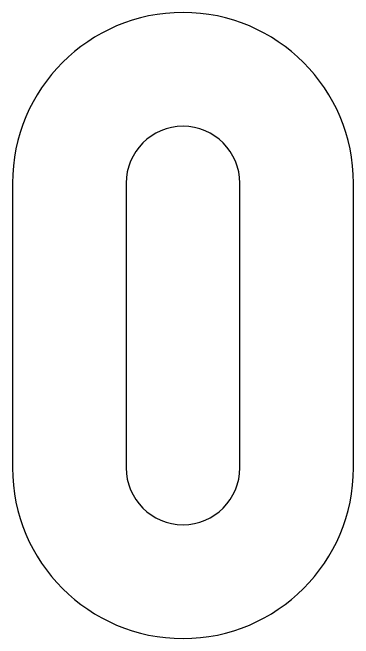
# Model space of a CAD drawing. Header units: inches. Extents: x 1.65 to 4.85, y -4.53 to -1.63.
# Drawn here: x 2.3756 to 2.4228, y -3.9409 to -3.8543 of the extents above; entities that cross this region are included whole.
import ezdxf

# ---------------------------------------------------------------- set-up
doc = ezdxf.new("R2010")
doc.units = ezdxf.units.IN
doc.header["$MEASUREMENT"] = 0
doc.layers.add('BLACK', color=250, linetype='CONTINUOUS')

msp = doc.modelspace()

# ---------------------------------------------------------------- linework, layer by layer
at = {"layer": 'BLACK', "linetype": 'CONTINUOUS'}
for p, q in [((2.375591, -3.877953), (2.375591, -3.917323)), ((2.391339, -3.877953), (2.391339, -3.917323)), ((2.407087, -3.917323), (2.407087, -3.877953)), ((2.422835, -3.917323), (2.422835, -3.877953))]:
    msp.add_line(p, q, dxfattribs=at)
at = {"layer": 'BLACK'}
for centre, radius, start, end in [((2.399213, -3.877953), 0.023622, 0, 180), ((2.399213, -3.877953), 0.007874, 0, 180), ((2.399213, -3.917323), 0.023622, -180, 0), ((2.399213, -3.917323), 0.007874, -180, 0)]:
    msp.add_arc(centre, radius, start, end, dxfattribs=at)

doc.saveas('drawing.dxf')
